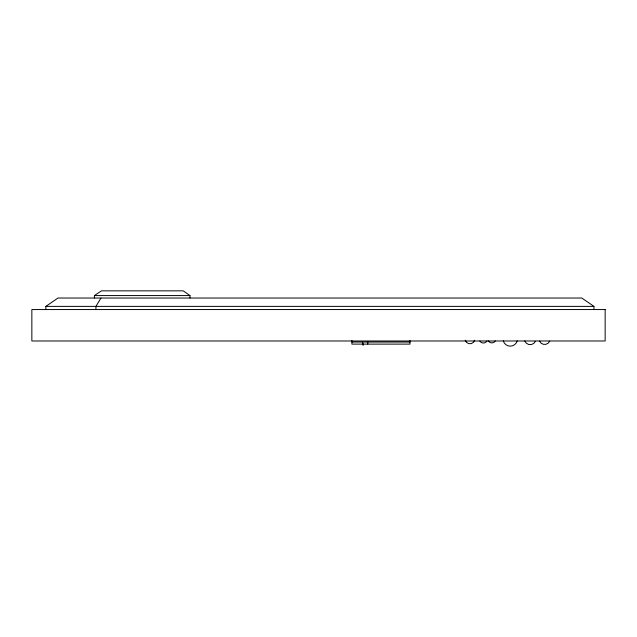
<?xml version="1.0" encoding="UTF-8"?>
<svg xmlns="http://www.w3.org/2000/svg" width="637" height="637" viewBox="0 0 637 637"><rect width="100%" height="100%" fill="white"/><g stroke="black" fill="none" stroke-linecap="round" stroke-linejoin="round"><path stroke-width="0.96" d="M100.957 298.036L95.932 306.381L95.932 309.55M45.864 309.55L45.864 306.381L57.983 298.036L581.828 298.036L593.947 306.381L593.947 309.55M94.403 298.036L94.403 295.568L101.442 290.846L183.233 290.846L189.969 295.568L189.969 298.036M94.403 295.568L189.969 295.568M45.864 306.381L593.947 306.381M351.911 342.045L409.965 342.045M409.965 340.492L409.965 344.115L351.911 344.115L351.911 340.492M367.788 342.045L367.788 344.115M363.066 343.566L363.066 345.485M362.604 342.045L362.604 344.115M535.399 341.328A5.757 5.757 0 0 1 524.769 340.938M549.755 341.066A5.55 5.55 0 0 1 539.507 341.042M517.236 340.803A7.222 7.222 0 0 1 503.286 340.803M486.971 340.986A4.109 4.109 0 0 1 479.852 340.986M474.676 340.198A4.881 4.881 0 0 1 465.257 340.198M495.283 340.922A3.973 3.973 0 0 1 488.412 340.922M605.15 309.55L31.85 309.55L31.85 340.986L605.15 340.986L605.15 309.55"/></g></svg>
